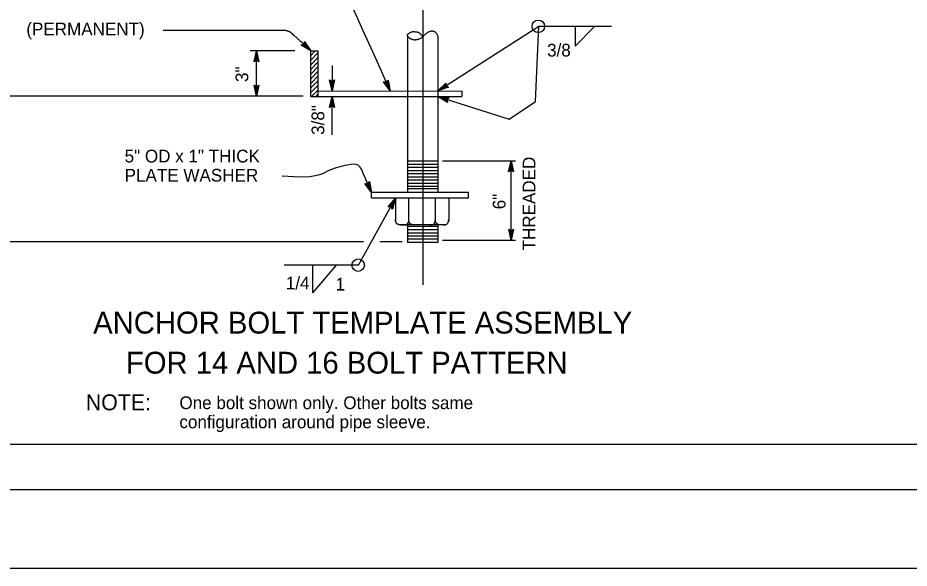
# Model space of a CAD drawing. Extents: x -894 to 866, y -472 to 714.
# Drawn here: x -138.2 to 351.3, y -472.4 to -170 of the extents above; entities that cross this region are included whole.
import ezdxf

# ---------------------------------------------------------------- set-up
doc = ezdxf.new("R2010")
doc.units = 0
for name, color, linetype in [('border_PLOTTING-ELEMENTS', 7, 'Continuous'), ('border_rw_22x34_Cut_Lines', 7, 'Continuous'), ('border_SHEET', 7, 'Continuous'), ('tcd_SIGN-PANEL', 7, 'Continuous'), ('tcd_SIGN-PANEL-anno', 7, 'Continuous')]:
    doc.layers.add(name, color=color, linetype=linetype)

msp = doc.modelspace()

# ---------------------------------------------------------------- linework, layer by layer
at = {"layer": 'border_PLOTTING-ELEMENTS'}
for points in [[(-894.04, -472.44), (865.96, -472.44), (865.96, 713.56), (-894.04, 713.56)], [(-864.04, 670.56), (835.96, 670.56), (835.96, -429.44), (-864.04, -429.44)]]:
    msp.add_lwpolyline(points, close=True, dxfattribs=at)
at = {"layer": 'border_rw_22x34_Cut_Lines'}
msp.add_lwpolyline([(-864.04, 670.56), (835.96, 670.56), (835.96, -429.44), (-864.04, -429.44)], close=True, dxfattribs=at)
at = {"layer": 'border_SHEET'}
msp.add_line((810.96, -404.44), (-814.04, -404.44), dxfattribs=at)
at = {"layer": 'tcd_SIGN-PANEL'}
for p, q in [((75.9, -180.06), (75.9, -266.01)), ((92.57, -180.06), (92.57, -266.01)), ((22.66, -213.23), (22.66, -188.21)), ((22.66, -188.21), (26.83, -188.21)), ((22.66, -188.21), (22.66, -188.21)), ((22.66, -190.76), (25.2, -188.21)), ((22.66, -193.31), (26.83, -189.14)), ((26.83, -213.23), (26.83, -188.21)), ((22.66, -195.85), (26.83, -191.68)), ((22.66, -198.4), (26.83, -194.23)), ((22.66, -200.94), (26.83, -196.77)), ((22.66, -203.49), (26.83, -199.32)), ((22.66, -206.03), (26.83, -201.86)), ((22.66, -208.58), (26.83, -204.41)), ((22.66, -211.12), (26.83, -206.96)), ((23.1, -213.23), (26.83, -209.5)), ((26.83, -210.18), (105.9, -210.24)), ((105.9, -213.13), (105.9, -210.24)), ((22.66, -213.23), (75.9, -213.21)), ((25.65, -213.23), (26.83, -212.05)), ((75.9, -213.21), (105.9, -213.21)), ((92.57, -248.7), (75.94, -248.7)), ((92.57, -250.53), (76.03, -250.53)), ((92.57, -252.28), (76.03, -252.28)), ((92.57, -254.03), (76.03, -254.03)), ((92.57, -255.78), (76.03, -255.78)), ((92.57, -257.54), (76.03, -257.54)), ((92.57, -259.29), (76.03, -259.29)), ((92.57, -261.04), (76.03, -261.04)), ((92.57, -262.79), (76.03, -262.79)), ((92.57, -263.96), (76.03, -263.96)), ((109.37, -266.01), (56.04, -266.01)), ((56.04, -269.2), (56.04, -266.01)), ((109.37, -269.2), (56.04, -269.2)), ((69.27, -269.2), (69.27, -281.43)), ((76.61, -280.93), (76.61, -269.2)), ((91.12, -281.1), (91.12, -269.2)), ((98.45, -269.2), (98.45, -281.72)), ((109.37, -269.2), (109.37, -266.01)), ((96.74, -283.81), (71.44, -283.81)), ((92.19, -283.84), (71.51, -283.84)), ((71.99, -283.84), (75.54, -283.84)), ((95.74, -283.84), (92.19, -283.84)), ((92.57, -283.89), (92.57, -293.43)), ((92.57, -284.64), (75.86, -284.64)), ((75.9, -283.97), (75.9, -293.43)), ((92.57, -288.3), (75.9, -288.3)), ((92.57, -286.47), (76.03, -286.47)), ((92.57, -289.93), (75.9, -289.93)), ((92.57, -291.68), (75.9, -291.68)), ((92.57, -293.43), (75.9, -293.43))]:
    msp.add_line(p, q, dxfattribs=at)
msp.add_open_spline([(92.57, -180.06), (91.79, -178.05), (89.07, -177.1), (86.02, -178.52), (84.28, -180.55), (82.13, -181.87), (79.6, -182.37), (77.42, -181.58), (76.28, -180.71), (75.9, -180.11), (75.86, -179.96), (75.84, -179.5), (75.93, -179.23), (76.21, -178.89), (76.63, -178.37), (78.57, -177.47), (81.95, -177.85), (82.89, -178.84), (84.23, -180.42)], degree=2, dxfattribs=at)
for points in [[(72.1, -283.81), (71.99, -283.81), (71.89, -283.8), (71.79, -283.8), (71.68, -283.79), (71.58, -283.78), (71.49, -283.77), (71.39, -283.76), (71.3, -283.74), (71.21, -283.72), (71.12, -283.7), (71.03, -283.68), (70.95, -283.66), (70.87, -283.63), (70.78, -283.6), (70.7, -283.57), (70.63, -283.54), (70.55, -283.51), (70.48, -283.47), (70.41, -283.43), (70.34, -283.39), (70.28, -283.35), (70.21, -283.3), (70.15, -283.25), (70.09, -283.21), (70.04, -283.15), (69.98, -283.1), (69.93, -283.05), (69.88, -282.99), (69.83, -282.93), (69.78, -282.87), (69.73, -282.8), (69.69, -282.74), (69.65, -282.67), (69.61, -282.6), (69.58, -282.53), (69.54, -282.45), (69.51, -282.38), (69.48, -282.3), (69.45, -282.22), (69.42, -282.13), (69.4, -282.05), (69.38, -281.96), (69.36, -281.87), (69.34, -281.78), (69.32, -281.69), (69.31, -281.59), (69.3, -281.5), (69.29, -281.4), (69.28, -281.29), (69.28, -281.19), (69.27, -281.09), (69.27, -280.98)], [(73.72, -283.84), (73.82, -283.84), (73.93, -283.84), (74.03, -283.83), (74.14, -283.83), (74.24, -283.82), (74.33, -283.81), (74.43, -283.79), (74.52, -283.78), (74.61, -283.76), (74.7, -283.74), (74.79, -283.72), (74.87, -283.69), (74.95, -283.67), (75.04, -283.64), (75.11, -283.61), (75.19, -283.57), (75.27, -283.54), (75.34, -283.5), (75.41, -283.47), (75.48, -283.42), (75.54, -283.38), (75.61, -283.34), (75.67, -283.29), (75.73, -283.24), (75.78, -283.19), (75.84, -283.14), (75.89, -283.08), (75.94, -283.02), (75.99, -282.96), (76.04, -282.9), (76.09, -282.84), (76.13, -282.77), (76.17, -282.7), (76.21, -282.63), (76.24, -282.56), (76.28, -282.49), (76.31, -282.41), (76.34, -282.33), (76.37, -282.25), (76.4, -282.17), (76.42, -282.08), (76.44, -282), (76.46, -281.91), (76.48, -281.82), (76.49, -281.72), (76.51, -281.63), (76.52, -281.53), (76.53, -281.43), (76.54, -281.33), (76.54, -281.23), (76.54, -281.12), (76.55, -281.01)], [(79.43, -283.84), (79.32, -283.84), (79.21, -283.84), (79.11, -283.83), (79.01, -283.83), (78.91, -283.82), (78.81, -283.81), (78.72, -283.79), (78.62, -283.78), (78.53, -283.76), (78.44, -283.74), (78.36, -283.72), (78.27, -283.69), (78.19, -283.67), (78.11, -283.64), (78.03, -283.61), (77.95, -283.57), (77.88, -283.54), (77.81, -283.5), (77.74, -283.47), (77.67, -283.42), (77.6, -283.38), (77.54, -283.34), (77.48, -283.29), (77.42, -283.24), (77.36, -283.19), (77.3, -283.14), (77.25, -283.08), (77.2, -283.02), (77.15, -282.96), (77.1, -282.9), (77.06, -282.84), (77.02, -282.77), (76.97, -282.7), (76.94, -282.63), (76.9, -282.56), (76.87, -282.49), (76.83, -282.41), (76.8, -282.33), (76.77, -282.25), (76.75, -282.17), (76.72, -282.08), (76.7, -282), (76.68, -281.91), (76.66, -281.82), (76.65, -281.72), (76.63, -281.63), (76.62, -281.53), (76.61, -281.43), (76.61, -281.33), (76.6, -281.23), (76.6, -281.12), (76.6, -281.01)], [(88.3, -283.84), (88.41, -283.84), (88.51, -283.84), (88.61, -283.83), (88.72, -283.83), (88.82, -283.82), (88.92, -283.81), (89.01, -283.79), (89.1, -283.78), (89.19, -283.76), (89.28, -283.74), (89.37, -283.72), (89.45, -283.69), (89.54, -283.67), (89.62, -283.64), (89.7, -283.61), (89.77, -283.57), (89.85, -283.54), (89.92, -283.5), (89.99, -283.47), (90.06, -283.42), (90.12, -283.38), (90.19, -283.34), (90.25, -283.29), (90.31, -283.24), (90.37, -283.19), (90.42, -283.14), (90.47, -283.08), (90.53, -283.02), (90.57, -282.96), (90.62, -282.9), (90.67, -282.84), (90.71, -282.77), (90.75, -282.7), (90.79, -282.63), (90.83, -282.56), (90.86, -282.49), (90.89, -282.41), (90.92, -282.33), (90.95, -282.25), (90.98, -282.17), (91, -282.08), (91.02, -282), (91.04, -281.91), (91.06, -281.82), (91.08, -281.72), (91.09, -281.63), (91.1, -281.53), (91.11, -281.43), (91.12, -281.33), (91.12, -281.23), (91.13, -281.12), (91.13, -281.01)], [(94.01, -283.84), (93.9, -283.84), (93.79, -283.84), (93.69, -283.83), (93.59, -283.83), (93.49, -283.82), (93.39, -283.81), (93.3, -283.79), (93.2, -283.78), (93.11, -283.76), (93.03, -283.74), (92.94, -283.72), (92.85, -283.69), (92.77, -283.67), (92.69, -283.64), (92.61, -283.61), (92.54, -283.57), (92.46, -283.54), (92.39, -283.5), (92.32, -283.47), (92.25, -283.42), (92.19, -283.38), (92.12, -283.34), (92.06, -283.29), (92, -283.24), (91.94, -283.19), (91.89, -283.14), (91.83, -283.08), (91.78, -283.02), (91.73, -282.96), (91.69, -282.9), (91.64, -282.84), (91.6, -282.77), (91.56, -282.7), (91.52, -282.63), (91.48, -282.56), (91.45, -282.49), (91.41, -282.41), (91.38, -282.33), (91.36, -282.25), (91.33, -282.17), (91.31, -282.08), (91.28, -282), (91.26, -281.91), (91.25, -281.82), (91.23, -281.72), (91.22, -281.63), (91.21, -281.53), (91.2, -281.43), (91.19, -281.33), (91.18, -281.23), (91.18, -281.12), (91.18, -281.01)], [(95.62, -283.81), (95.73, -283.81), (95.84, -283.8), (95.94, -283.8), (96.04, -283.79), (96.14, -283.78), (96.24, -283.77), (96.33, -283.76), (96.43, -283.74), (96.52, -283.72), (96.61, -283.7), (96.69, -283.68), (96.78, -283.66), (96.86, -283.63), (96.94, -283.6), (97.02, -283.57), (97.1, -283.54), (97.17, -283.51), (97.24, -283.47), (97.31, -283.43), (97.38, -283.39), (97.45, -283.35), (97.51, -283.3), (97.57, -283.25), (97.63, -283.21), (97.69, -283.15), (97.75, -283.1), (97.8, -283.05), (97.85, -282.99), (97.9, -282.93), (97.95, -282.87), (97.99, -282.8), (98.03, -282.74), (98.08, -282.67), (98.11, -282.6), (98.15, -282.53), (98.18, -282.45), (98.22, -282.38), (98.25, -282.3), (98.28, -282.22), (98.3, -282.13), (98.33, -282.05), (98.35, -281.96), (98.37, -281.87), (98.39, -281.78), (98.4, -281.69), (98.42, -281.59), (98.43, -281.5), (98.44, -281.4), (98.44, -281.29), (98.45, -281.19), (98.45, -281.09), (98.45, -280.98)]]:
    msp.add_spline(points, degree=3, dxfattribs=at)
at = {"layer": 'tcd_SIGN-PANEL-anno'}
for p, q in [((84.23, -8.22), (84.23, -316.69)), ((92.57, -210.23), (147.99, -174.69)), ((146.18, -216.03), (147.99, -174.69)), ((147.99, -174.69), (187.86, -174.69)), ((167.9, -174.69), (167.9, -185.58)), ((178.79, -174.69), (167.9, -185.58)), ((-58.27, -176.87), (7.75, -176.87)), ((17.38, -185.07), (17.38, -185.07)), ((19.21, -183.12), (19.21, -183.12)), ((13.96, -188.15), (-10.58, -188.13)), ((-8.42, -194.13), (-7.08, -188.13)), ((-8.06, -193.92), (-7.08, -189.51)), ((-7.7, -193.68), (-7.08, -190.9)), ((-7.08, -213.01), (-7.08, -188.13)), ((-7.08, -188.13), (-7.08, -188.13)), ((-7.08, -188.13), (-5.75, -194.13)), ((-7.08, -190.9), (-6.45, -193.72)), ((-7.07, -189.53), (-6.11, -193.9)), ((22.66, -188.21), (22.66, -188.21)), ((-7.08, -193.33), (-8.42, -194.13)), ((-8.42, -194.13), (-8.42, -194.13)), ((-7.36, -193.51), (-7.08, -192.28)), ((-7.08, -192.28), (-6.81, -193.49)), ((-5.75, -194.13), (-7.08, -193.33)), ((-5.75, -194.13), (-5.75, -194.13)), ((34.38, -196.23), (34.38, -210.18)), ((34.38, -210.18), (33.05, -204.18)), ((33.05, -204.18), (33.05, -204.18)), ((33.05, -204.18), (34.38, -204.98)), ((34.38, -208.79), (33.41, -204.42)), ((34.38, -207.42), (33.76, -204.6)), ((34.38, -206.04), (34.11, -204.83)), ((34.38, -204.98), (35.72, -204.18)), ((35.72, -204.18), (34.38, -210.18)), ((35.36, -204.4), (34.38, -208.8)), ((35, -204.63), (34.38, -207.42)), ((34.66, -204.81), (34.38, -206.04)), ((35.72, -204.18), (35.72, -204.18)), ((62.71, -205.28), (62.71, -205.28)), ((65.14, -204.19), (65.14, -204.19)), ((-7.08, -213.01), (-8.41, -207.01)), ((-8.41, -207.01), (-8.41, -207.01)), ((-8.41, -207.01), (-7.08, -207.81)), ((-7.08, -211.62), (-8.05, -207.25)), ((-7.08, -210.25), (-7.7, -207.43)), ((-7.07, -208.87), (-7.34, -207.66)), ((-7.08, -207.81), (-5.74, -207.01)), ((-5.74, -207.01), (-7.08, -213.01)), ((-6.09, -207.23), (-7.08, -211.63)), ((-6.45, -207.46), (-7.08, -210.25)), ((-6.8, -207.64), (-7.07, -208.87)), ((-5.74, -207.01), (-5.74, -207.01)), ((34.38, -210.18), (34.38, -210.18)), ((66.38, -210.21), (66.38, -210.21)), ((92.57, -210.23), (96.92, -205.88)), ((98.35, -208.14), (92.57, -210.23)), ((92.57, -210.23), (92.57, -210.23)), ((93.74, -209.48), (96.91, -206.31)), ((97.98, -207.95), (93.74, -209.49)), ((94.9, -208.75), (96.95, -206.7)), ((97.59, -207.77), (94.9, -208.75)), ((96.07, -208), (96.94, -207.13)), ((97.25, -207.58), (96.07, -208)), ((96.92, -205.88), (96.92, -205.88)), ((96.92, -205.88), (96.96, -207.43)), ((96.96, -207.43), (98.35, -208.14)), ((98.35, -208.14), (98.35, -208.14)), ((18.47, -213.03), (-154.2, -213.01)), ((-7.08, -213.01), (-7.08, -213.01)), ((33.04, -219.22), (34.38, -213.22)), ((33.39, -219.01), (34.38, -214.6)), ((34.38, -234.27), (34.38, -213.22)), ((34.38, -213.22), (34.38, -213.22)), ((34.38, -213.22), (35.71, -219.22)), ((34.38, -214.61), (35.35, -218.99)), ((92.57, -213.21), (131.59, -225.8)), ((97.79, -216.46), (92.57, -213.21)), ((92.57, -213.21), (92.57, -213.21)), ((92.57, -213.21), (98.67, -213.94)), ((97.7, -216.05), (93.87, -213.66)), ((93.88, -213.66), (98.33, -214.2)), ((97.6, -215.63), (95.18, -214.12)), ((95.18, -214.12), (98.05, -214.47)), ((97.55, -215.25), (96.48, -214.58)), ((96.48, -214.58), (97.71, -214.73)), ((98.67, -213.94), (97.48, -214.93)), ((97.48, -214.93), (97.79, -216.46)), ((98.67, -213.94), (98.67, -213.94)), ((34.38, -218.42), (33.04, -219.22)), ((33.04, -219.22), (33.04, -219.22)), ((33.75, -218.77), (34.38, -215.98)), ((34.1, -218.6), (34.38, -217.37)), ((34.38, -215.98), (35, -218.81)), ((34.38, -217.37), (34.64, -218.57)), ((35.71, -219.22), (34.38, -218.42)), ((35.71, -219.22), (35.71, -219.22)), ((97.79, -216.46), (97.79, -216.46)), ((131.59, -225.8), (146.18, -216.03)), ((95.03, -248.58), (135.12, -248.58)), ((131.39, -254.58), (132.73, -248.58)), ((132.73, -292.18), (132.73, -248.58)), ((132.73, -248.58), (132.73, -248.58)), ((132.73, -248.58), (134.06, -254.58)), ((132.73, -253.78), (131.39, -254.58)), ((131.74, -254.36), (132.73, -249.96)), ((132.1, -254.13), (132.73, -251.34)), ((132.45, -253.95), (132.72, -252.72)), ((132.72, -252.72), (132.99, -253.93)), ((132.73, -249.97), (133.7, -254.34)), ((132.73, -251.34), (133.35, -254.17)), ((134.06, -254.58), (132.73, -253.78)), ((131.39, -254.58), (131.39, -254.58)), ((134.06, -254.58), (134.06, -254.58)), ((56.04, -266.01), (52.47, -261.01)), ((52.47, -261.01), (52.47, -261.01)), ((52.47, -261.01), (54.01, -261.23)), ((55.5, -264.74), (52.9, -261.09)), ((54.97, -263.47), (53.28, -261.11)), ((54.43, -262.2), (53.71, -261.19)), ((54.01, -261.23), (54.93, -259.97)), ((54.2, -260.96), (54.43, -262.2)), ((54.45, -260.66), (54.97, -263.47)), ((54.69, -260.31), (55.5, -264.74)), ((54.93, -259.97), (54.93, -259.97)), ((54.93, -259.97), (56.04, -266.01)), ((48.88, -305.96), (69.27, -269.2)), ((56.04, -266.01), (56.04, -266.01)), ((69.27, -269.2), (69.27, -269.2)), ((65.19, -273.8), (65.19, -273.8)), ((67.53, -275.09), (67.53, -275.09)), ((132.73, -292.18), (131.4, -286.18)), ((131.4, -286.18), (131.4, -286.18)), ((131.4, -286.18), (132.73, -286.98)), ((132.72, -290.79), (131.76, -286.41)), ((132.73, -289.41), (132.1, -286.59)), ((132.73, -288.03), (132.46, -286.82)), ((132.73, -286.98), (134.07, -286.18)), ((134.07, -286.18), (132.73, -292.18)), ((133.71, -286.39), (132.73, -290.8)), ((133.35, -286.63), (132.73, -289.41)), ((133.01, -286.8), (132.73, -288.03)), ((134.07, -286.18), (134.07, -286.18)), ((51.62, -293.16), (-195.65, -293.16)), ((72.96, -293.16), (60.69, -293.16)), ((95.03, -292.18), (135.12, -292.18)), ((132.73, -292.18), (132.73, -292.18)), ((48.88, -305.96), (8.18, -305.96)), ((23.74, -305.96), (23.74, -321.13)), ((36.7, -305.96), (23.74, -321.13))]:
    msp.add_line(p, q, dxfattribs=at)
for points in [[(19.21, -183.12), (22.66, -188.21), (17.38, -185.07), (17.78, -184.95), (21.64, -187.26), (19.12, -183.53), (19.03, -183.93), (20.65, -186.32), (18.17, -184.84), (18.57, -184.73), (19.64, -185.37), (18.94, -184.33), (18.87, -184.65), (17.38, -185.07), (18.87, -184.65)], [(65.14, -204.19), (66.38, -210.21), (62.71, -205.28), (63.12, -205.33), (65.81, -208.94), (64.91, -204.52), (64.67, -204.86), (65.25, -207.69), (63.53, -205.38), (63.94, -205.43), (64.69, -206.43), (64.43, -205.2), (64.25, -205.46), (62.71, -205.28), (64.25, -205.46)], [(65.19, -273.8), (69.27, -269.2), (67.53, -275.09), (67.32, -274.74), (68.6, -270.42), (65.6, -273.79), (66.02, -273.77), (67.93, -271.62), (67.11, -274.38), (66.91, -274.02), (67.26, -272.82), (66.43, -273.76), (66.75, -273.75), (67.53, -275.09), (66.75, -273.75)]]:
    msp.add_lwpolyline(points, close=True, dxfattribs=at)
for centre in [(147.71, -174.69), (48.74, -305.96)]:
    msp.add_circle(centre, 3.44, dxfattribs=at)
for points, degree in [([(66.38, -210.21), (34.6, -139.51), (31.65, -133.61), (27.89, -131.19), (20.91, -127.7), (13.4, -126.89), (7.49, -125.82), (3.2, -125.55), (-5.72, -124.85)], 3), ([(22.66, -188.21), (15.66, -181.57), (13.27, -179.51), (10.87, -177.27), (7.75, -176.87)], 2), ([(56.04, -266.01), (50.76, -253.31), (49.12, -250.06), (43.96, -250.53), (31.07, -253.59), (25.75, -258.59), (7.05, -256.98)], 3)]:
    msp.add_open_spline(points, degree=degree, dxfattribs=at)

# ---------------------------------------------------------------- texts
for s, height, p in [('(PERMANENT)', 7, (-133.5, -179.69)), ('3/8', 7, (152.5, -191.3)), ('5" OD x 1" THICK', 7, (-79.5, -249.51)), ('PLATE WASHER', 7, (-79.5, -260.01)), ('1/4', 7, (9.03, -319.23)), ('1', 7, (36.31, -319.88)), ('ANCHOR BOLT TEMPLATE ASSEMBLY', 12, (-96.78, -343.52)), ('FOR 14 AND 16 BOLT PATTERN', 12, (-78.79, -365.52)), ('NOTE:', 8.75, (-100.83, -385.68)), ('One bolt shown only. Other bolts same', 7, (-49.43, -385.04)), ('configuration around pipe sleeve.', 7, (-49.43, -395.54))]:
    msp.add_text(s, height=height, dxfattribs=at).set_placement(p)
for s, p in [('3"', (-11.64, -205.31)), ('3/8"', (30.13, -234.31)), ('THREADED', (146.08, -297.82)), ('6"', (129.65, -275.22))]:
    msp.add_text(s, height=7, rotation=90, dxfattribs=at).set_placement(p)

doc.saveas('drawing.dxf')
